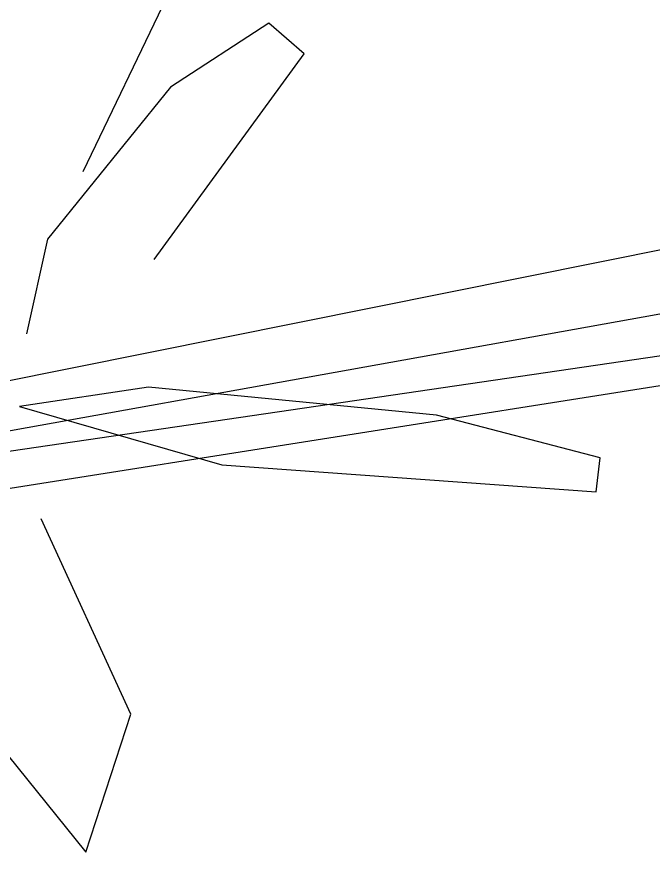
# Model space of a CAD drawing. Header units: metres. Extents: x 1097510 to 2158594, y 877039 to 1751652.
# Drawn here: x 1097827.7049 to 1097827.9612, y 877153.9443 to 877154.2807 of the extents above; entities that cross this region are included whole.
import ezdxf

# ---------------------------------------------------------------- set-up
doc = ezdxf.new("R2010")
doc.units = ezdxf.units.M
doc.layers.add('DWGAUTOCAD.COM', color=7, linetype='Continuous')

# ---------------------------------------------------------------- blocks, each defined once
blk = doc.blocks.new('A$C173E365C')
at = {"color": 64}
for p, q in [((3.57371, 2.96457), (3.5003, 3.11776)), ((3.40466, 3.05465), (3.43158, 3.07832)), ((3.43158, 3.07832), (3.50691, 3.02914)), ((3.51939, 2.89726), (3.40466, 3.05465)), ((3.50691, 3.02914), (3.60113, 2.91287))]:
    blk.add_line(p, q, dxfattribs=at)
at = {"color": 44}
for p, q in [((3.00372, 2.93033), (4.11731, 2.70689)), ((2.94267, 2.88959), (4.08492, 2.68434)), ((4.08492, 2.68434), (2.9548, 2.84953)), ((2.96555, 2.82692), (4.089, 2.64968))]:
    blk.add_line(p, q, dxfattribs=at)
at = {"color": 62}
for p, q in [((3.60113, 2.91287), (3.61714, 2.84038)), ((3.3034, 2.77814), (3.52376, 2.79963)), ((3.52376, 2.79963), (3.62241, 2.78483)), ((3.62241, 2.78483), (3.46776, 2.74023)), ((3.17801, 2.74564), (3.3034, 2.77814)), ((3.18107, 2.7196), (3.17801, 2.74564)), ((3.46776, 2.74023), (3.18107, 2.7196)), ((3.53719, 2.54928), (3.60598, 2.69889)), ((3.67833, 2.57577), (3.57163, 2.44359)), ((3.57163, 2.44359), (3.53719, 2.54928))]:
    blk.add_line(p, q, dxfattribs=at)

msp = doc.modelspace()

# ---------------------------------------------------------------- block references
at = {"layer": 'DWGAUTOCAD.COM', "xscale": -0.5259259971580432, "yscale": 0.5259259971580432, "zscale": 0.5259259971580432}
msp.add_blockref('A$C173E365C', (1097829.61122, 877152.65919), dxfattribs=at)

doc.saveas('drawing.dxf')
